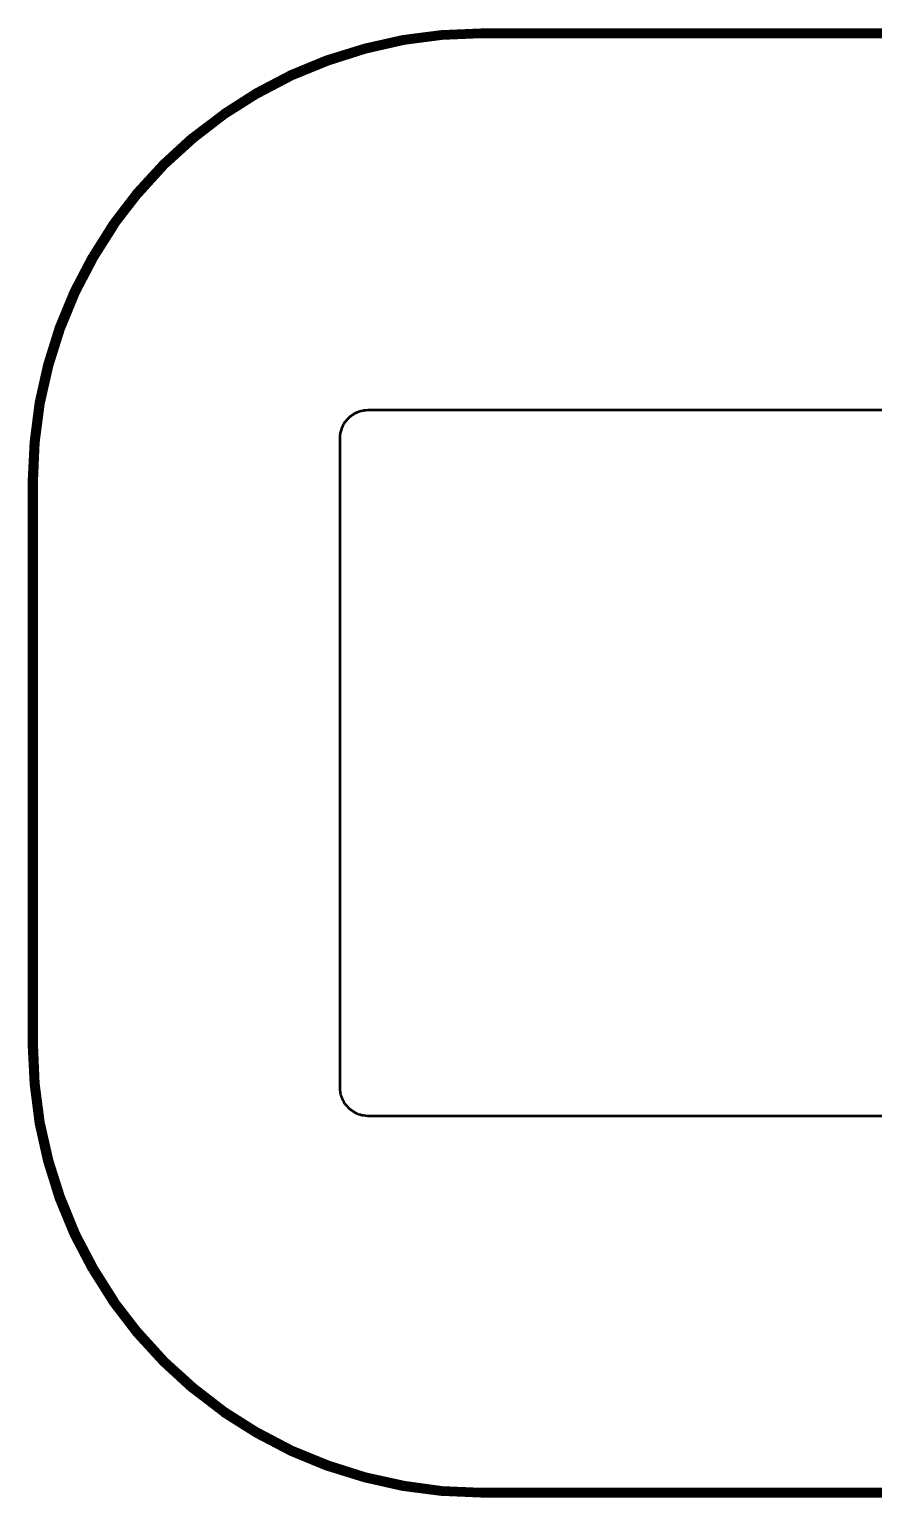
# Model space of a CAD drawing. Header units: millimetres. Extents: x 126.1 to 160.1, y 105.9 to 131.9.
# Drawn here: x 126.05 to 141.01, y 105.9 to 131.9 of the extents above; entities that cross this region are included whole.
import ezdxf

# ---------------------------------------------------------------- set-up
doc = ezdxf.new("R2010")
doc.units = ezdxf.units.MM
doc.layers.add('Visible (ISO)', color=7, linetype='Continuous', lineweight=50)

msp = doc.modelspace()

# ---------------------------------------------------------------- linework, layer by layer
at = {"layer": 'Visible (ISO)'}
for p, q in [((132.662, 131.778), (133.354, 131.869)), ((132.663, 131.774), (133.354, 131.865)), ((132.665, 131.763), (133.355, 131.854)), ((132.668, 131.744), (133.357, 131.835)), ((133.354, 131.869), (134.051, 131.899)), ((133.354, 131.865), (134.051, 131.895)), ((133.354, 131.865), (133.354, 131.869)), ((133.355, 131.854), (133.354, 131.865)), ((133.355, 131.854), (134.051, 131.884)), ((133.357, 131.835), (133.355, 131.854)), ((133.357, 131.835), (134.051, 131.865)), ((133.359, 131.809), (133.357, 131.835)), ((133.359, 131.809), (134.051, 131.839)), ((134.051, 131.899), (152.051, 131.899)), ((134.051, 131.895), (134.051, 131.899)), ((134.051, 131.884), (134.051, 131.895)), ((134.051, 131.895), (152.051, 131.895)), ((134.051, 131.865), (134.051, 131.884)), ((134.051, 131.884), (152.051, 131.884)), ((134.051, 131.839), (134.051, 131.865)), ((134.051, 131.865), (152.051, 131.865)), ((134.051, 131.805), (134.051, 131.839)), ((134.051, 131.839), (152.051, 131.839)), ((131.315, 131.417), (131.981, 131.627)), ((131.316, 131.413), (131.982, 131.623)), ((131.32, 131.402), (131.985, 131.612)), ((131.327, 131.385), (131.99, 131.594)), ((131.336, 131.36), (131.996, 131.568)), ((131.981, 131.627), (132.662, 131.778)), ((131.982, 131.623), (131.981, 131.627)), ((131.982, 131.623), (132.663, 131.774)), ((131.985, 131.612), (131.982, 131.623)), ((131.985, 131.612), (132.665, 131.763)), ((131.99, 131.594), (131.985, 131.612)), ((131.99, 131.594), (132.668, 131.744)), ((131.996, 131.568), (131.99, 131.594)), ((131.996, 131.568), (132.673, 131.718)), ((132.005, 131.536), (131.996, 131.568)), ((132.005, 131.536), (132.678, 131.685)), ((132.015, 131.497), (132.685, 131.646)), ((132.663, 131.774), (132.662, 131.778)), ((132.665, 131.763), (132.663, 131.774)), ((132.668, 131.744), (132.665, 131.763)), ((132.673, 131.718), (132.668, 131.744)), ((132.673, 131.718), (133.359, 131.809)), ((132.678, 131.685), (132.673, 131.718)), ((132.678, 131.685), (133.362, 131.775)), ((132.685, 131.646), (132.678, 131.685)), ((132.685, 131.646), (133.366, 131.735)), ((133.362, 131.775), (133.359, 131.809)), ((133.362, 131.775), (134.051, 131.805)), ((133.366, 131.735), (133.362, 131.775)), ((133.366, 131.735), (134.051, 131.765)), ((134.051, 131.765), (134.051, 131.805)), ((134.051, 131.805), (152.051, 131.805)), ((134.051, 131.765), (152.051, 131.765)), ((130.67, 131.15), (131.315, 131.417)), ((130.672, 131.146), (131.316, 131.413)), ((130.677, 131.136), (131.32, 131.402)), ((130.685, 131.119), (131.327, 131.385)), ((130.696, 131.095), (131.336, 131.36)), ((130.71, 131.065), (131.347, 131.329)), ((131.316, 131.413), (131.315, 131.417)), ((131.32, 131.402), (131.316, 131.413)), ((131.327, 131.385), (131.32, 131.402)), ((131.336, 131.36), (131.327, 131.385)), ((131.347, 131.329), (131.336, 131.36)), ((131.347, 131.329), (132.005, 131.536)), ((131.361, 131.291), (131.347, 131.329)), ((131.361, 131.291), (132.015, 131.497)), ((132.015, 131.497), (132.005, 131.536)), ((130.051, 130.827), (130.67, 131.15)), ((130.053, 130.824), (130.672, 131.146)), ((130.059, 130.814), (130.677, 131.136)), ((130.068, 130.798), (130.685, 131.119)), ((130.081, 130.775), (130.696, 131.095)), ((130.098, 130.746), (130.71, 131.065)), ((130.672, 131.146), (130.67, 131.15)), ((130.677, 131.136), (130.672, 131.146)), ((130.685, 131.119), (130.677, 131.136)), ((130.696, 131.095), (130.685, 131.119)), ((130.71, 131.065), (130.696, 131.095)), ((130.727, 131.028), (130.71, 131.065)), ((130.727, 131.028), (131.361, 131.291)), ((129.463, 130.452), (130.051, 130.827)), ((129.465, 130.449), (130.053, 130.824)), ((129.471, 130.44), (130.059, 130.814)), ((129.482, 130.424), (130.068, 130.798)), ((130.053, 130.824), (130.051, 130.827)), ((130.059, 130.814), (130.053, 130.824)), ((130.068, 130.798), (130.059, 130.814)), ((130.081, 130.775), (130.068, 130.798)), ((130.118, 130.711), (130.727, 131.028)), ((129.497, 130.403), (130.081, 130.775)), ((129.516, 130.376), (130.098, 130.746)), ((129.54, 130.343), (130.118, 130.711)), ((130.098, 130.746), (130.081, 130.775)), ((130.118, 130.711), (130.098, 130.746)), ((128.909, 130.028), (129.463, 130.452)), ((128.911, 130.025), (129.465, 130.449)), ((128.919, 130.016), (129.471, 130.44)), ((128.931, 130.001), (129.482, 130.424)), ((128.948, 129.981), (129.497, 130.403)), ((128.969, 129.956), (129.516, 130.376)), ((128.995, 129.925), (129.54, 130.343)), ((129.465, 130.449), (129.463, 130.452)), ((129.471, 130.44), (129.465, 130.449)), ((129.482, 130.424), (129.471, 130.44)), ((129.497, 130.403), (129.482, 130.424)), ((129.516, 130.376), (129.497, 130.403)), ((129.54, 130.343), (129.516, 130.376)), ((128.394, 129.556), (128.909, 130.028)), ((128.397, 129.553), (128.911, 130.025)), ((128.405, 129.545), (128.919, 130.016)), ((128.419, 129.532), (128.931, 130.001)), ((128.911, 130.025), (128.909, 130.028)), ((128.919, 130.016), (128.911, 130.025)), ((128.931, 130.001), (128.919, 130.016)), ((128.948, 129.981), (128.931, 130.001)), ((128.437, 129.513), (128.948, 129.981)), ((128.461, 129.49), (128.969, 129.956)), ((128.489, 129.461), (128.995, 129.925)), ((128.969, 129.956), (128.948, 129.981)), ((128.995, 129.925), (128.969, 129.956)), ((127.923, 129.041), (128.394, 129.556)), ((127.926, 129.039), (128.397, 129.553)), ((127.935, 129.032), (128.405, 129.545)), ((127.949, 129.02), (128.419, 129.532)), ((127.969, 129.003), (128.437, 129.513)), ((127.995, 128.981), (128.461, 129.49)), ((128.397, 129.553), (128.394, 129.556)), ((128.405, 129.545), (128.397, 129.553)), ((128.419, 129.532), (128.405, 129.545)), ((128.437, 129.513), (128.419, 129.532)), ((128.461, 129.49), (128.437, 129.513)), ((128.489, 129.461), (128.461, 129.49)), ((128.026, 128.955), (128.489, 129.461)), ((127.498, 128.488), (127.923, 129.041)), ((127.501, 128.486), (127.926, 129.039)), ((127.511, 128.479), (127.935, 129.032)), ((127.526, 128.468), (127.949, 129.02)), ((127.548, 128.453), (127.969, 129.003)), ((127.575, 128.434), (127.995, 128.981)), ((127.926, 129.039), (127.923, 129.041)), ((127.935, 129.032), (127.926, 129.039)), ((127.949, 129.02), (127.935, 129.032)), ((127.969, 129.003), (127.949, 129.02)), ((127.995, 128.981), (127.969, 129.003)), ((128.026, 128.955), (127.995, 128.981)), ((127.608, 128.411), (128.026, 128.955)), ((127.123, 127.899), (127.498, 128.488)), ((127.126, 127.897), (127.501, 128.486)), ((127.136, 127.892), (127.511, 128.479)), ((127.153, 127.882), (127.526, 128.468)), ((127.175, 127.869), (127.548, 128.453)), ((127.501, 128.486), (127.498, 128.488)), ((127.511, 128.479), (127.501, 128.486)), ((127.526, 128.468), (127.511, 128.479)), ((127.548, 128.453), (127.526, 128.468)), ((127.575, 128.434), (127.548, 128.453)), ((127.204, 127.852), (127.575, 128.434)), ((127.239, 127.832), (127.608, 128.411)), ((127.608, 128.411), (127.575, 128.434)), ((126.801, 127.28), (127.123, 127.899)), ((126.804, 127.279), (127.126, 127.897)), ((126.815, 127.274), (127.136, 127.892)), ((126.832, 127.266), (127.153, 127.882)), ((126.856, 127.255), (127.175, 127.869)), ((126.886, 127.241), (127.204, 127.852)), ((126.922, 127.224), (127.239, 127.832)), ((127.126, 127.897), (127.123, 127.899)), ((127.136, 127.892), (127.126, 127.897)), ((127.153, 127.882), (127.136, 127.892)), ((127.175, 127.869), (127.153, 127.882)), ((127.204, 127.852), (127.175, 127.869)), ((127.239, 127.832), (127.204, 127.852)), ((126.534, 126.635), (126.801, 127.28)), ((126.537, 126.634), (126.804, 127.279)), ((126.548, 126.63), (126.815, 127.274)), ((126.566, 126.624), (126.832, 127.266)), ((126.59, 126.615), (126.856, 127.255)), ((126.622, 126.603), (126.886, 127.241)), ((126.66, 126.59), (126.922, 127.224)), ((126.804, 127.279), (126.801, 127.28)), ((126.815, 127.274), (126.804, 127.279)), ((126.832, 127.266), (126.815, 127.274)), ((126.856, 127.255), (126.832, 127.266)), ((126.886, 127.241), (126.856, 127.255)), ((126.922, 127.224), (126.886, 127.241)), ((126.324, 125.97), (126.534, 126.635)), ((126.328, 125.969), (126.537, 126.634)), ((126.339, 125.966), (126.548, 126.63)), ((126.357, 125.961), (126.566, 126.624)), ((126.537, 126.634), (126.534, 126.635)), ((126.548, 126.63), (126.537, 126.634)), ((126.566, 126.624), (126.548, 126.63)), ((126.59, 126.615), (126.566, 126.624)), ((126.382, 125.954), (126.59, 126.615)), ((126.414, 125.945), (126.622, 126.603)), ((126.453, 125.935), (126.66, 126.59)), ((126.622, 126.603), (126.59, 126.615)), ((126.66, 126.59), (126.622, 126.603)), ((126.173, 125.288), (126.324, 125.97)), ((126.177, 125.288), (126.328, 125.969)), ((126.188, 125.286), (126.339, 125.966)), ((126.206, 125.282), (126.357, 125.961)), ((126.232, 125.278), (126.382, 125.954)), ((126.265, 125.272), (126.414, 125.945)), ((126.305, 125.265), (126.453, 125.935)), ((126.328, 125.969), (126.324, 125.97)), ((126.339, 125.966), (126.328, 125.969)), ((126.357, 125.961), (126.339, 125.966)), ((126.382, 125.954), (126.357, 125.961)), ((126.414, 125.945), (126.382, 125.954)), ((126.453, 125.935), (126.414, 125.945)), ((126.082, 124.596), (126.173, 125.288)), ((126.086, 124.596), (126.177, 125.288)), ((126.097, 124.595), (126.188, 125.286)), ((126.116, 124.593), (126.206, 125.282)), ((126.142, 124.591), (126.232, 125.278)), ((126.177, 125.288), (126.173, 125.288)), ((126.175, 124.588), (126.265, 125.272)), ((126.188, 125.286), (126.177, 125.288)), ((126.206, 125.282), (126.188, 125.286)), ((126.232, 125.278), (126.206, 125.282)), ((126.215, 124.585), (126.305, 125.265)), ((126.265, 125.272), (126.232, 125.278)), ((126.305, 125.265), (126.265, 125.272)), ((131.772, 125.063), (131.765, 125.059)), ((131.801, 125.082), (131.772, 125.063)), ((131.809, 125.086), (131.801, 125.082)), ((131.84, 125.102), (131.809, 125.086)), ((131.848, 125.106), (131.84, 125.102)), ((131.88, 125.119), (131.848, 125.106)), ((131.889, 125.122), (131.88, 125.119)), ((131.922, 125.132), (131.889, 125.122)), ((131.93, 125.134), (131.922, 125.132)), ((131.965, 125.142), (131.93, 125.134)), ((131.973, 125.143), (131.965, 125.142)), ((132.008, 125.147), (131.973, 125.143)), ((132.016, 125.148), (132.008, 125.147)), ((132.051, 125.149), (132.016, 125.148)), ((136.451, 125.149), (132.051, 125.149)), ((154.051, 125.149), (136.451, 125.149)), ((131.581, 124.82), (131.571, 124.787)), ((131.585, 124.828), (131.581, 124.82)), ((131.598, 124.86), (131.585, 124.828)), ((131.602, 124.868), (131.598, 124.86)), ((131.618, 124.899), (131.602, 124.868)), ((131.623, 124.907), (131.618, 124.899)), ((131.642, 124.936), (131.623, 124.907)), ((131.647, 124.943), (131.642, 124.936)), ((131.668, 124.971), (131.647, 124.943)), ((131.674, 124.977), (131.668, 124.971)), ((131.698, 125.003), (131.674, 124.977)), ((131.704, 125.009), (131.698, 125.003)), ((131.73, 125.032), (131.704, 125.009)), ((131.737, 125.038), (131.73, 125.032)), ((131.765, 125.059), (131.737, 125.038)), ((126.051, 123.899), (126.082, 124.596)), ((126.055, 123.899), (126.086, 124.596)), ((126.067, 123.899), (126.097, 124.595)), ((126.086, 124.596), (126.082, 124.596)), ((126.085, 123.899), (126.116, 124.593)), ((126.097, 124.595), (126.086, 124.596)), ((126.116, 124.593), (126.097, 124.595)), ((126.112, 123.899), (126.142, 124.591)), ((126.142, 124.591), (126.116, 124.593)), ((126.175, 124.588), (126.142, 124.591)), ((126.145, 123.899), (126.175, 124.588)), ((126.215, 124.585), (126.175, 124.588)), ((126.185, 123.899), (126.215, 124.585)), ((131.552, 124.658), (131.551, 124.649)), ((131.551, 124.649), (131.551, 115.449)), ((131.553, 124.693), (131.552, 124.658)), ((131.554, 124.701), (131.553, 124.693)), ((131.559, 124.736), (131.554, 124.701)), ((131.561, 124.745), (131.559, 124.736)), ((131.568, 124.779), (131.561, 124.745)), ((131.571, 124.787), (131.568, 124.779)), ((126.051, 113.899), (126.051, 123.899)), ((126.055, 123.899), (126.051, 123.899)), ((126.055, 113.899), (126.055, 123.899)), ((126.067, 123.899), (126.055, 123.899)), ((126.067, 113.899), (126.067, 123.899)), ((126.085, 123.899), (126.067, 123.899)), ((126.085, 113.899), (126.085, 123.899)), ((126.112, 123.899), (126.085, 123.899)), ((126.112, 113.899), (126.112, 123.899)), ((126.145, 123.899), (126.112, 123.899)), ((126.145, 113.899), (126.145, 123.899)), ((126.185, 123.899), (126.145, 123.899)), ((126.185, 113.899), (126.185, 123.899)), ((131.551, 115.449), (131.551, 113.149)), ((126.082, 113.202), (126.051, 113.899)), ((126.055, 113.899), (126.051, 113.899)), ((126.086, 113.202), (126.055, 113.899)), ((126.067, 113.899), (126.055, 113.899)), ((126.097, 113.203), (126.067, 113.899)), ((126.085, 113.899), (126.067, 113.899)), ((126.116, 113.205), (126.085, 113.899)), ((126.112, 113.899), (126.085, 113.899)), ((126.142, 113.207), (126.112, 113.899)), ((126.145, 113.899), (126.112, 113.899)), ((126.175, 113.21), (126.145, 113.899)), ((126.185, 113.899), (126.145, 113.899)), ((126.215, 113.214), (126.185, 113.899)), ((126.173, 112.51), (126.082, 113.202)), ((126.086, 113.202), (126.082, 113.202)), ((126.097, 113.203), (126.086, 113.202)), ((126.177, 112.511), (126.086, 113.202)), ((126.116, 113.205), (126.097, 113.203)), ((126.188, 112.513), (126.097, 113.203)), ((126.142, 113.207), (126.116, 113.205)), ((126.206, 112.516), (126.116, 113.205)), ((126.175, 113.21), (126.142, 113.207)), ((126.232, 112.52), (126.142, 113.207)), ((126.215, 113.214), (126.175, 113.21)), ((126.265, 112.526), (126.175, 113.21)), ((126.305, 112.533), (126.215, 113.214)), ((131.551, 113.149), (131.553, 113.114)), ((131.553, 113.114), (131.553, 113.106)), ((131.553, 113.106), (131.558, 113.071)), ((131.558, 113.071), (131.559, 113.062)), ((131.559, 113.062), (131.566, 113.028)), ((131.566, 113.028), (131.568, 113.02)), ((131.568, 113.02), (131.579, 112.986)), ((131.579, 112.986), (131.581, 112.978)), ((131.581, 112.978), (131.595, 112.946)), ((131.595, 112.946), (131.598, 112.938)), ((131.598, 112.938), (131.614, 112.907)), ((131.614, 112.907), (131.618, 112.899)), ((131.618, 112.899), (131.637, 112.87)), ((131.637, 112.87), (131.642, 112.862)), ((131.642, 112.862), (131.663, 112.835)), ((131.663, 112.835), (131.668, 112.828)), ((131.668, 112.828), (131.692, 112.802)), ((131.692, 112.802), (131.698, 112.796)), ((131.698, 112.796), (131.724, 112.772)), ((131.724, 112.772), (131.73, 112.766)), ((131.73, 112.766), (131.758, 112.745)), ((131.758, 112.745), (131.765, 112.74)), ((131.765, 112.74), (131.794, 112.721)), ((131.794, 112.721), (131.801, 112.716)), ((131.801, 112.716), (131.832, 112.7)), ((131.832, 112.7), (131.84, 112.696)), ((131.84, 112.696), (131.872, 112.683)), ((131.872, 112.683), (131.88, 112.679)), ((131.88, 112.679), (131.914, 112.669)), ((131.914, 112.669), (131.922, 112.666)), ((131.922, 112.666), (131.956, 112.659)), ((131.956, 112.659), (131.965, 112.657)), ((131.965, 112.657), (131.999, 112.652)), ((131.999, 112.652), (132.008, 112.651)), ((132.008, 112.651), (132.043, 112.65)), ((132.043, 112.65), (132.051, 112.649)), ((132.051, 112.649), (149.651, 112.649)), ((126.177, 112.511), (126.173, 112.51)), ((126.324, 111.829), (126.173, 112.51)), ((126.188, 112.513), (126.177, 112.511)), ((126.328, 111.83), (126.177, 112.511)), ((126.206, 112.516), (126.188, 112.513)), ((126.339, 111.833), (126.188, 112.513)), ((126.232, 112.52), (126.206, 112.516)), ((126.357, 111.837), (126.206, 112.516)), ((126.265, 112.526), (126.232, 112.52)), ((126.382, 111.844), (126.232, 112.52)), ((126.305, 112.533), (126.265, 112.526)), ((126.414, 111.853), (126.265, 112.526)), ((126.453, 111.863), (126.305, 112.533)), ((126.328, 111.83), (126.324, 111.829)), ((126.534, 111.163), (126.324, 111.829)), ((126.339, 111.833), (126.328, 111.83)), ((126.537, 111.164), (126.328, 111.83)), ((126.357, 111.837), (126.339, 111.833)), ((126.548, 111.168), (126.339, 111.833)), ((126.382, 111.844), (126.357, 111.837)), ((126.566, 111.175), (126.357, 111.837)), ((126.414, 111.853), (126.382, 111.844)), ((126.59, 111.184), (126.382, 111.844)), ((126.453, 111.863), (126.414, 111.853)), ((126.622, 111.195), (126.414, 111.853)), ((126.66, 111.209), (126.453, 111.863)), ((126.537, 111.164), (126.534, 111.163)), ((126.801, 110.518), (126.534, 111.163)), ((126.548, 111.168), (126.537, 111.164)), ((126.804, 110.52), (126.537, 111.164)), ((126.566, 111.175), (126.548, 111.168)), ((126.815, 110.525), (126.548, 111.168)), ((126.59, 111.184), (126.566, 111.175)), ((126.832, 110.533), (126.566, 111.175)), ((126.622, 111.195), (126.59, 111.184)), ((126.856, 110.544), (126.59, 111.184)), ((126.66, 111.209), (126.622, 111.195)), ((126.886, 110.558), (126.622, 111.195)), ((126.922, 110.575), (126.66, 111.209)), ((126.804, 110.52), (126.801, 110.518)), ((127.123, 109.899), (126.801, 110.518)), ((126.815, 110.525), (126.804, 110.52)), ((127.126, 109.901), (126.804, 110.52)), ((126.832, 110.533), (126.815, 110.525)), ((127.136, 109.907), (126.815, 110.525)), ((126.856, 110.544), (126.832, 110.533)), ((127.153, 109.916), (126.832, 110.533)), ((126.886, 110.558), (126.856, 110.544)), ((127.175, 109.929), (126.856, 110.544)), ((126.922, 110.575), (126.886, 110.558)), ((127.204, 109.946), (126.886, 110.558)), ((127.239, 109.966), (126.922, 110.575)), ((127.126, 109.901), (127.123, 109.899)), ((127.498, 109.311), (127.123, 109.899)), ((127.136, 109.907), (127.126, 109.901)), ((127.501, 109.313), (127.126, 109.901)), ((127.153, 109.916), (127.136, 109.907)), ((127.511, 109.319), (127.136, 109.907)), ((127.175, 109.929), (127.153, 109.916)), ((127.526, 109.33), (127.153, 109.916)), ((127.204, 109.946), (127.175, 109.929)), ((127.548, 109.345), (127.175, 109.929)), ((127.239, 109.966), (127.204, 109.946)), ((127.575, 109.364), (127.204, 109.946)), ((127.608, 109.387), (127.239, 109.966)), ((127.501, 109.313), (127.498, 109.311)), ((127.923, 108.757), (127.498, 109.311)), ((127.511, 109.319), (127.501, 109.313)), ((127.926, 108.759), (127.501, 109.313)), ((127.526, 109.33), (127.511, 109.319)), ((127.935, 108.767), (127.511, 109.319)), ((127.548, 109.345), (127.526, 109.33)), ((127.949, 108.779), (127.526, 109.33)), ((127.575, 109.364), (127.548, 109.345)), ((127.969, 108.796), (127.548, 109.345)), ((127.608, 109.387), (127.575, 109.364)), ((127.995, 108.817), (127.575, 109.364)), ((128.026, 108.843), (127.608, 109.387)), ((127.926, 108.759), (127.923, 108.757)), ((128.394, 108.242), (127.923, 108.757)), ((127.935, 108.767), (127.926, 108.759)), ((128.397, 108.245), (127.926, 108.759)), ((127.949, 108.779), (127.935, 108.767)), ((128.405, 108.253), (127.935, 108.767)), ((127.969, 108.796), (127.949, 108.779)), ((128.419, 108.266), (127.949, 108.779)), ((127.995, 108.817), (127.969, 108.796)), ((128.437, 108.285), (127.969, 108.796)), ((128.026, 108.843), (127.995, 108.817)), ((128.461, 108.309), (127.995, 108.817)), ((128.489, 108.337), (128.026, 108.843)), ((128.397, 108.245), (128.394, 108.242)), ((128.909, 107.771), (128.394, 108.242)), ((128.405, 108.253), (128.397, 108.245)), ((128.911, 107.774), (128.397, 108.245)), ((128.419, 108.266), (128.405, 108.253)), ((128.919, 107.782), (128.405, 108.253)), ((128.437, 108.285), (128.419, 108.266)), ((128.931, 107.797), (128.419, 108.266)), ((128.461, 108.309), (128.437, 108.285)), ((128.948, 107.817), (128.437, 108.285)), ((128.489, 108.337), (128.461, 108.309)), ((128.969, 107.843), (128.461, 108.309)), ((128.995, 107.873), (128.489, 108.337)), ((128.911, 107.774), (128.909, 107.771)), ((129.463, 107.346), (128.909, 107.771)), ((128.919, 107.782), (128.911, 107.774)), ((129.465, 107.349), (128.911, 107.774)), ((128.931, 107.797), (128.919, 107.782)), ((129.471, 107.358), (128.919, 107.782)), ((128.948, 107.817), (128.931, 107.797)), ((129.482, 107.374), (128.931, 107.797)), ((128.969, 107.843), (128.948, 107.817)), ((129.497, 107.395), (128.948, 107.817)), ((128.995, 107.873), (128.969, 107.843)), ((129.516, 107.423), (128.969, 107.843)), ((129.54, 107.456), (128.995, 107.873)), ((129.497, 107.395), (129.482, 107.374)), ((129.516, 107.423), (129.497, 107.395)), ((130.081, 107.023), (129.497, 107.395)), ((129.54, 107.456), (129.516, 107.423)), ((130.098, 107.052), (129.516, 107.423)), ((130.118, 107.087), (129.54, 107.456)), ((129.465, 107.349), (129.463, 107.346)), ((130.051, 106.971), (129.463, 107.346)), ((129.471, 107.358), (129.465, 107.349)), ((130.053, 106.974), (129.465, 107.349)), ((129.482, 107.374), (129.471, 107.358)), ((130.059, 106.984), (129.471, 107.358)), ((130.068, 107), (129.482, 107.374)), ((130.053, 106.974), (130.051, 106.971)), ((130.67, 106.649), (130.051, 106.971)), ((130.059, 106.984), (130.053, 106.974)), ((130.672, 106.652), (130.053, 106.974)), ((130.068, 107), (130.059, 106.984)), ((130.677, 106.662), (130.059, 106.984)), ((130.081, 107.023), (130.068, 107)), ((130.685, 106.68), (130.068, 107)), ((130.098, 107.052), (130.081, 107.023)), ((130.696, 106.703), (130.081, 107.023)), ((130.118, 107.087), (130.098, 107.052)), ((130.71, 106.734), (130.098, 107.052)), ((130.727, 106.77), (130.118, 107.087)), ((130.672, 106.652), (130.67, 106.649)), ((131.315, 106.382), (130.67, 106.649)), ((130.677, 106.662), (130.672, 106.652)), ((131.316, 106.385), (130.672, 106.652)), ((130.685, 106.68), (130.677, 106.662)), ((131.32, 106.396), (130.677, 106.662)), ((130.696, 106.703), (130.685, 106.68)), ((131.327, 106.414), (130.685, 106.68)), ((130.71, 106.734), (130.696, 106.703)), ((131.336, 106.438), (130.696, 106.703)), ((130.727, 106.77), (130.71, 106.734)), ((131.347, 106.47), (130.71, 106.734)), ((131.361, 106.508), (130.727, 106.77)), ((131.316, 106.385), (131.315, 106.382)), ((131.981, 106.172), (131.315, 106.382)), ((131.32, 106.396), (131.316, 106.385)), ((131.982, 106.175), (131.316, 106.385)), ((131.327, 106.414), (131.32, 106.396)), ((131.985, 106.186), (131.32, 106.396)), ((131.336, 106.438), (131.327, 106.414)), ((131.99, 106.205), (131.327, 106.414)), ((131.347, 106.47), (131.336, 106.438)), ((131.996, 106.23), (131.336, 106.438)), ((131.361, 106.508), (131.347, 106.47)), ((132.005, 106.262), (131.347, 106.47)), ((132.015, 106.301), (131.361, 106.508)), ((131.982, 106.175), (131.981, 106.172)), ((132.662, 106.021), (131.981, 106.172)), ((131.985, 106.186), (131.982, 106.175)), ((132.663, 106.024), (131.982, 106.175)), ((131.99, 106.205), (131.985, 106.186)), ((132.665, 106.036), (131.985, 106.186)), ((131.996, 106.23), (131.99, 106.205)), ((132.668, 106.054), (131.99, 106.205)), ((132.005, 106.262), (131.996, 106.23)), ((132.673, 106.08), (131.996, 106.23)), ((132.015, 106.301), (132.005, 106.262)), ((132.678, 106.113), (132.005, 106.262)), ((132.685, 106.153), (132.015, 106.301)), ((132.673, 106.08), (132.668, 106.054)), ((132.678, 106.113), (132.673, 106.08)), ((133.359, 105.99), (132.673, 106.08)), ((132.685, 106.153), (132.678, 106.113)), ((133.362, 106.023), (132.678, 106.113)), ((133.366, 106.063), (132.685, 106.153)), ((132.663, 106.024), (132.662, 106.021)), ((133.354, 105.93), (132.662, 106.021)), ((132.665, 106.036), (132.663, 106.024)), ((133.354, 105.933), (132.663, 106.024)), ((132.668, 106.054), (132.665, 106.036)), ((133.355, 105.945), (132.665, 106.036)), ((133.357, 105.964), (132.668, 106.054)), ((133.355, 105.945), (133.354, 105.933)), ((133.354, 105.933), (133.354, 105.93)), ((134.051, 105.903), (133.354, 105.933)), ((134.051, 105.899), (133.354, 105.93)), ((133.357, 105.964), (133.355, 105.945)), ((134.051, 105.914), (133.355, 105.945)), ((133.359, 105.99), (133.357, 105.964)), ((134.051, 105.933), (133.357, 105.964)), ((133.362, 106.023), (133.359, 105.99)), ((134.051, 105.959), (133.359, 105.99)), ((133.366, 106.063), (133.362, 106.023)), ((134.051, 105.993), (133.362, 106.023)), ((134.051, 106.033), (133.366, 106.063)), ((152.051, 106.033), (134.051, 106.033)), ((134.051, 105.993), (134.051, 106.033)), ((134.051, 105.959), (134.051, 105.993)), ((152.051, 105.993), (134.051, 105.993)), ((134.051, 105.933), (134.051, 105.959)), ((152.051, 105.959), (134.051, 105.959)), ((134.051, 105.914), (134.051, 105.933)), ((152.051, 105.933), (134.051, 105.933)), ((134.051, 105.903), (134.051, 105.914)), ((152.051, 105.914), (134.051, 105.914)), ((134.051, 105.899), (134.051, 105.903)), ((152.051, 105.903), (134.051, 105.903)), ((152.051, 105.899), (134.051, 105.899))]:
    msp.add_line(p, q, dxfattribs=at)

doc.saveas('drawing.dxf')
